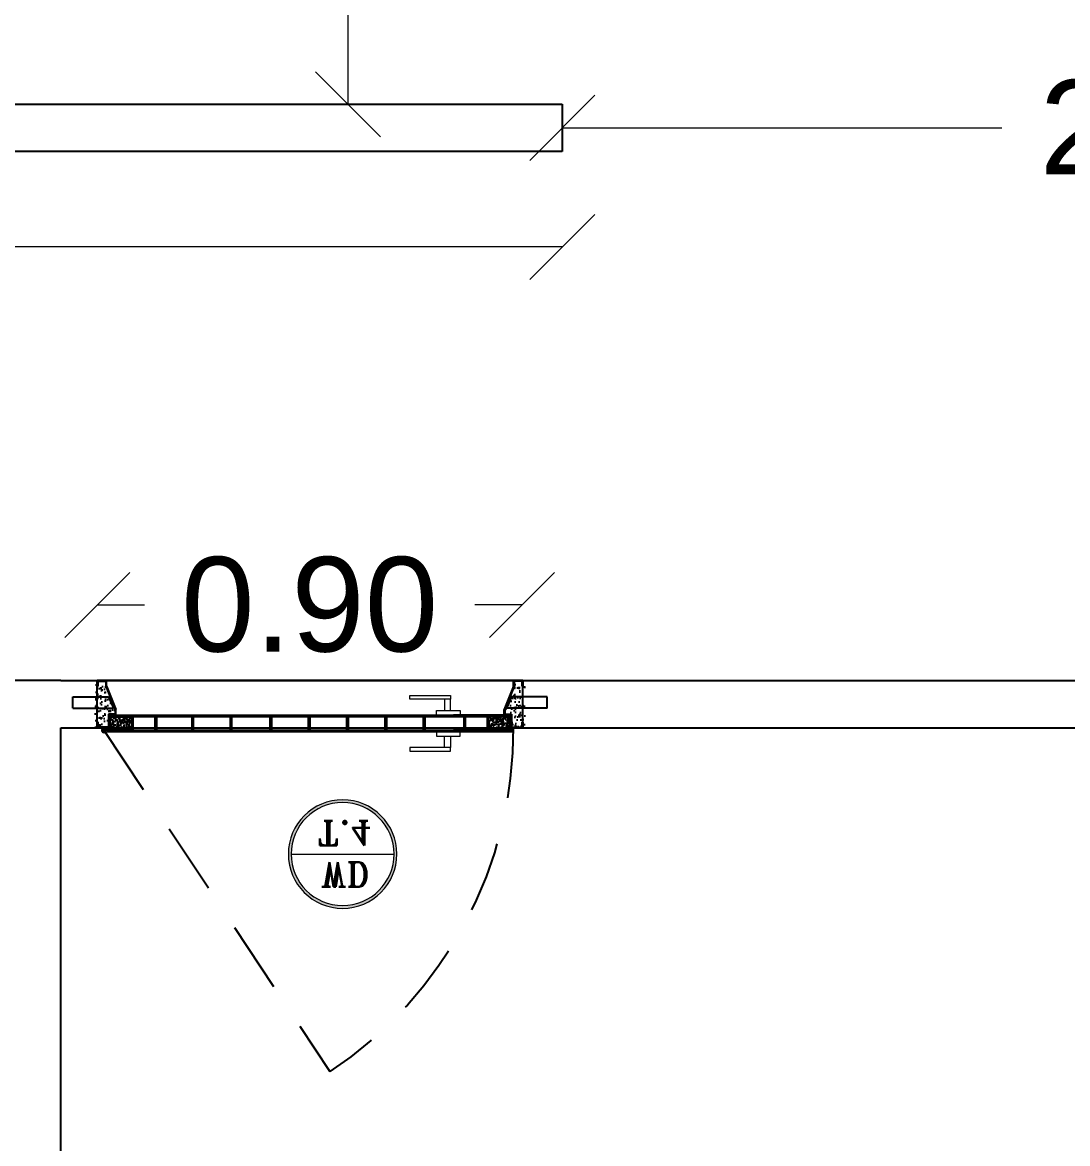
# Model space of a CAD drawing. Header units: metres. Extents: x -355 to 973, y -73 to 238.
# Drawn here: x -56.185 to -53.974, y 195.362 to 197.732 of the extents above; entities that cross this region are included whole.
import ezdxf
from ezdxf.enums import TextEntityAlignment as Align

# ---------------------------------------------------------------- set-up
doc = ezdxf.new("R2010")
doc.units = ezdxf.units.M
doc.header["$LTSCALE"] = 3
doc.header["$MEASUREMENT"] = 0
doc.linetypes.add('ACAD_ISO02W100', pattern=[15, 12, -3])
doc.linetypes.add('HIDDEN2', pattern=[0.1875, 0.125, -0.0625])
doc.layers.add('05', color=21, linetype='Continuous', lineweight=5)
for name, color, linetype in [('4', 4, 'ACAD_ISO02W100'), ('A-FALSE-25-Knuf', 2, 'Continuous'), ('D-Hatch', 3, 'Continuous'), ('Ditail', 1, 'Continuous')]:
    doc.layers.add(name, color=color, linetype=linetype)
doc.styles.add('ROMANT', font='romant')
doc.styles.get("Standard").update_dxf_attribs({"font": 'arial.ttf'})
doc.dimstyles.new('ahmad', dxfattribs={"dimtxt": 0.2, "dimasz": 0.1375, "dimexe": 0, "dimexo": 0.0625, "dimgap": 0.09, "dimtad": 0, "dimzin": 0, "dimdsep": 46, "dimtxsty": 'Standard', "dimblk": 'OBLIQUE', "dimcen": 0.09, "dimclrd": 245, "dimclrt": 61, "dimadec": 0, "dimazin": 0, "dimtfac": 1, "dimtofl": 0, "dimtmove": 0, "dimatfit": 3, "dimldrblk": 'OBLIQUE', "dimfxl": 0, "dimfxlon": 1, "dimtolj": 1, "dimtzin": 0, "dimlwd": 13, "dimarcsym": 0})
pattern_1 = [(217.5, (306.5633354, -141.2746786), (0.0002500049, -0.00764708183), [0, -0.0060325, 0, -0.006746875, 0, -0.00644921875]), (187.5, (306.563335, -141.274679), (-0.0070238013, -0.0112003922), [0, -0.003254375, 0, -0.0054371875, 0, -0.00208359375]), (147.5, (306.568217, -141.2746786), (-0.0123592558, -2.2456e-05), [0, -0.001984375, 0, -0.00714375, 0, -0.0093265625]), (137.5, (306.568217, -141.274679), (-0.0119305696, -0.0034832707), [0, -0.0009921875, 0, -0.004683125, 0, -0.0053578125])]
pattern_2 = [(322.5, (79.0409736, -141.2746786), (-0.0002500049, -0.00764708183), [0, -0.0060325, 0, -0.006746875, 0, -0.00644921875]), (352.5, (79.040974, -141.274679), (0.0070238013, -0.0112003922), [0, -0.003254375, 0, -0.0054371875, 0, -0.00208359375]), (32.5, (79.036092, -141.2746786), (0.0123592558, -2.2456e-05), [0, -0.001984375, 0, -0.00714375, 0, -0.0093265625]), (42.5, (79.036092, -141.274679), (0.0119305696, -0.0034832707), [0, -0.0009921875, 0, -0.004683125, 0, -0.0053578125])]

# ---------------------------------------------------------------- blocks, each defined once
blk = doc.blocks.new('dfdfd')
at = {"layer": '05'}
h = blk.add_hatch(color=217, dxfattribs=at)
h.paths.add_polyline_path([(118.6063, 35.5104, 1), (118.8358, 35.5104, 1)])
h.paths.add_polyline_path([(118.8298, 35.5104, 1), (118.6123, 35.5104, 1)], flags=16)
at = {"layer": '05', "color": 217}
blk.add_line((118.6123, 35.5104), (118.8298, 35.5104), dxfattribs=at)
for radius in [0.1148, 0.1088]:
    blk.add_circle((118.7211, 35.5104), radius, dxfattribs=at)
blk = doc.blocks.new('ereere')
at = {"layer": 'D-Hatch', "linetype": 'Continuous', "ltscale": 0.1}
h = blk.add_hatch(dxfattribs=at)
h.set_pattern_fill('AR-SAND', color=2, scale=0.0003125, angle=180, style=0)
h.set_pattern_definition([(322.5, (79.040974, -141.274679), (-0.0005000098, -0.0152941637), [0, -0.012065, 0, -0.01349375, 0, -0.0128984375]), (352.5, (79.040974, -141.274679), (0.0140476026, -0.0224007844), [0, -0.00650875, 0, -0.010874375, 0, -0.0041671875]), (32.5, (79.03121, -141.274679), (0.0247185116, -4.4912e-05), [0, -0.00396875, 0, -0.0142875, 0, -0.018653125]), (42.5, (79.03121, -141.274679), (0.023861139, -0.0069665414), [0, -0.001984375, 0, -0.00936625, 0, -0.010715625])])
h.paths.add_polyline_path([(192.3897, -173.7481), (192.3756, -173.7481), (192.3756, -173.7755), (192.3537, -173.7755), (192.3537, -173.7653), (192.3522, -173.7653), (192.3522, -173.777), (192.3476, -173.777), (192.3476, -173.6833), (192.3522, -173.6833), (192.3522, -173.695), (192.3537, -173.695), (192.3537, -173.6848), (192.3701, -173.6848), (192.3701, -173.6953), (192.3897, -173.738)])
h = blk.add_hatch(dxfattribs=at)
h.set_pattern_fill('AR-SAND', color=2, scale=0.0003125, angle=180, style=0)
h.set_pattern_definition([(217.5, (306.563335, -141.274679), (0.0005000098, -0.0152941637), [0, -0.012065, 0, -0.01349375, 0, -0.0128984375]), (187.5, (306.563335, -141.274679), (-0.0140476026, -0.0224007844), [0, -0.00650875, 0, -0.010874375, 0, -0.0041671875]), (147.5, (306.573098, -141.274679), (-0.0247185116, -4.4912e-05), [0, -0.00396875, 0, -0.0142875, 0, -0.018653125]), (137.5, (306.573098, -141.274679), (-0.023861139, -0.0069665414), [0, -0.001984375, 0, -0.00936625, 0, -0.010715625])])
h.paths.add_polyline_path([(193.2147, -173.7481), (193.2287, -173.7481), (193.2287, -173.7755), (193.2506, -173.7755), (193.2506, -173.7653), (193.2522, -173.7653), (193.2522, -173.777), (193.2567, -173.777), (193.2567, -173.6833), (193.2522, -173.6833), (193.2522, -173.695), (193.2506, -173.695), (193.2506, -173.6848), (193.2342, -173.6848), (193.2342, -173.6953), (193.2147, -173.738)])
at = {"layer": 'D-Hatch'}
h = blk.add_hatch(dxfattribs=at)
h.set_pattern_fill('AR-SAND', color=1, scale=0.00015625, angle=180, style=0)
h.set_pattern_definition(pattern_2)
edge = h.paths.add_edge_path()
edge.add_spline(control_points=[(192.4072, -173.7577), (192.4084, -173.7577), (192.4104, -173.7575), (192.4145, -173.758), (192.4165, -173.7583), (192.4206, -173.7608), (192.422, -173.7624), (192.4238, -173.7653), (192.4244, -173.7666), (192.4255, -173.7692), (192.426, -173.7704), (192.4264, -173.7713), (192.4266, -173.7715), (192.4271, -173.7719)], knot_values=[0.207475, 0.207475, 0.207475, 0.207475, 0.265787, 0.265787, 0.301433, 0.301433, 0.33708, 0.33708, 0.372726, 0.372726, 0.426688, 0.426688, 0.476539, 0.476539, 0.476539, 0.476539], degree=3, periodic=0)
edge.add_line((192.4271, -173.7719), (192.4271, -173.7812))
edge.add_line((192.4271, -173.7812), (192.427, -173.7812))
edge.add_spline(control_points=[(192.427, -173.7812), (192.4242, -173.7795), (192.4184, -173.7762), (192.4165, -173.763), (192.4007, -173.7681), (192.3992, -173.7587), (192.3985, -173.7538)], knot_values=[0.000761, 0.000761, 0.000761, 0.000761, 0.123708, 0.252477, 0.399323, 0.554146, 0.554146, 0.554146, 0.554146], degree=3, periodic=0)
edge.add_line((192.3985, -173.7538), (192.4064, -173.7538))
edge.add_spline(control_points=[(192.4064, -173.7538), (192.4067, -173.7554), (192.4069, -173.7568), (192.4072, -173.7577)], knot_values=[0.013549, 0.013549, 0.013549, 0.013549, 0.067873, 0.067873, 0.067873, 0.067873], degree=3, periodic=0)
edge = h.paths.add_edge_path(flags=16)
edge.add_spline(control_points=[(192.4271, -173.7719), (192.4266, -173.7715), (192.4264, -173.7713), (192.426, -173.7704), (192.4255, -173.7692), (192.4244, -173.7666), (192.4238, -173.7653), (192.422, -173.7624), (192.4206, -173.7608), (192.4165, -173.7583), (192.4145, -173.758), (192.4104, -173.7575), (192.4084, -173.7577), (192.4072, -173.7577)], knot_values=[0.207475, 0.207475, 0.207475, 0.207475, 0.257327, 0.257327, 0.311288, 0.311288, 0.346935, 0.346935, 0.382581, 0.382581, 0.418228, 0.418228, 0.476539, 0.476539, 0.476539, 0.476539], degree=3, periodic=0)
edge.add_spline(control_points=[(192.4072, -173.7577), (192.4069, -173.7568), (192.4067, -173.7554), (192.4064, -173.7538)], knot_values=[0.013549, 0.013549, 0.013549, 0.013549, 0.067873, 0.067873, 0.067873, 0.067873], degree=3, periodic=0)
edge.add_line((192.4064, -173.7538), (192.424, -173.7538))
edge.add_spline(control_points=[(192.424, -173.7538), (192.4249, -173.7545), (192.4258, -173.7552), (192.4267, -173.7561), (192.4269, -173.7563), (192.4271, -173.7565)], knot_values=[0.30723, 0.30723, 0.30723, 0.30723, 0.317654, 0.317654, 0.320823, 0.320823, 0.320823, 0.320823], degree=3, periodic=0)
edge.add_line((192.4271, -173.7565), (192.4271, -173.7719))
edge = h.paths.add_edge_path()
edge.add_spline(control_points=[(192.4271, -173.7565), (192.4269, -173.7563), (192.4267, -173.7561), (192.4258, -173.7552), (192.4249, -173.7545), (192.424, -173.7538)], knot_values=[0.30723, 0.30723, 0.30723, 0.30723, 0.310399, 0.310399, 0.320823, 0.320823, 0.320823, 0.320823], degree=3, periodic=0)
edge.add_line((192.424, -173.7538), (192.4271, -173.7538))
edge.add_line((192.4271, -173.7538), (192.4271, -173.7565))
edge = h.paths.add_edge_path()
edge.add_spline(control_points=[(192.3817, -173.7812), (192.3814, -173.7806), (192.3812, -173.78), (192.3801, -173.7768), (192.38, -173.7749), (192.3798, -173.7711), (192.3799, -173.77), (192.38, -173.7689)], knot_values=[0.248364, 0.248364, 0.248364, 0.248364, 0.25388, 0.25388, 0.279204, 0.279204, 0.314112, 0.314112, 0.314112, 0.314112], degree=3, periodic=0)
edge.add_spline(control_points=[(192.38, -173.7689), (192.3796, -173.7686), (192.3791, -173.7683), (192.3786, -173.7679)], knot_values=[0.024585, 0.024585, 0.024585, 0.024585, 0.051488, 0.051488, 0.051488, 0.051488], degree=3, periodic=0)
edge.add_line((192.3786, -173.7679), (192.3786, -173.7564))
edge.add_spline(control_points=[(192.3786, -173.7564), (192.3814, -173.7583), (192.3836, -173.7598), (192.3851, -173.7616), (192.3852, -173.7618), (192.3853, -173.7627), (192.3851, -173.7646), (192.385, -173.7687), (192.385, -173.7702), (192.3859, -173.7737), (192.3868, -173.7757), (192.3897, -173.7786), (192.3913, -173.7794), (192.394, -173.7803), (192.3951, -173.7805), (192.3988, -173.781), (192.4008, -173.7809), (192.4028, -173.7811), (192.4032, -173.7811), (192.4034, -173.7812)], knot_values=[0, 0, 0, 0, 0.11577, 0.11577, 0.192459, 0.192459, 0.269149, 0.269149, 0.304241, 0.304241, 0.331039, 0.331039, 0.357837, 0.357837, 0.384634, 0.384634, 0.451421, 0.451421, 0.47355, 0.47355, 0.47355, 0.47355], degree=3, periodic=0)
edge.add_line((192.4034, -173.7812), (192.3817, -173.7812))
edge = h.paths.add_edge_path()
edge.add_line((192.3786, -173.7778), (192.3786, -173.7679))
edge.add_spline(control_points=[(192.3786, -173.7679), (192.3791, -173.7683), (192.3796, -173.7686), (192.38, -173.7689)], knot_values=[0.024585, 0.024585, 0.024585, 0.024585, 0.051488, 0.051488, 0.051488, 0.051488], degree=3, periodic=0)
edge.add_spline(control_points=[(192.38, -173.7689), (192.3799, -173.77), (192.3798, -173.7711), (192.38, -173.7749), (192.3801, -173.7768), (192.3812, -173.78), (192.3814, -173.7806), (192.3817, -173.7812)], knot_values=[0.248364, 0.248364, 0.248364, 0.248364, 0.283272, 0.283272, 0.308596, 0.308596, 0.314112, 0.314112, 0.314112, 0.314112], degree=3, periodic=0)
edge.add_line((192.3817, -173.7812), (192.3724, -173.7812))
edge.add_line((192.3724, -173.7812), (192.3724, -173.7778))
edge.add_line((192.3724, -173.7778), (192.3786, -173.7778))
h = blk.add_hatch(dxfattribs=at)
h.set_pattern_fill('AR-SAND', color=1, scale=0.00015625, angle=180, style=0)
h.set_pattern_definition(pattern_2)
edge = h.paths.add_edge_path()
edge.add_spline(control_points=[(192.427, -173.7812), (192.4242, -173.7795), (192.4184, -173.7762), (192.4165, -173.763), (192.4007, -173.7681), (192.3992, -173.7587), (192.3985, -173.7538)], knot_values=[0.000761, 0.000761, 0.000761, 0.000761, 0.123708, 0.252477, 0.399323, 0.554146, 0.554146, 0.554146, 0.554146], degree=3, periodic=0)
edge.add_line((192.427, -173.7812), (192.4034, -173.7812))
edge.add_spline(control_points=[(192.4034, -173.7812), (192.4032, -173.7811), (192.4028, -173.7811), (192.4008, -173.7809), (192.3988, -173.781), (192.3951, -173.7805), (192.394, -173.7803), (192.3913, -173.7794), (192.3897, -173.7786), (192.3868, -173.7757), (192.3859, -173.7737), (192.385, -173.7702), (192.385, -173.7687), (192.3851, -173.7646), (192.3853, -173.7627), (192.3852, -173.7618), (192.3851, -173.7616), (192.3836, -173.7598), (192.3814, -173.7583), (192.3786, -173.7564)], knot_values=[0, 0, 0, 0, 0.022129, 0.022129, 0.088916, 0.088916, 0.115714, 0.115714, 0.142512, 0.142512, 0.169309, 0.169309, 0.204402, 0.204402, 0.281091, 0.281091, 0.35778, 0.35778, 0.47355, 0.47355, 0.47355, 0.47355], degree=3, periodic=0)
edge.add_line((192.3786, -173.7564), (192.3786, -173.7538))
edge.add_line((192.3786, -173.7538), (192.3985, -173.7538))
h = blk.add_hatch(dxfattribs=at)
h.set_pattern_fill('AR-SAND', color=1, scale=0.00015625, angle=180, style=0)
h.set_pattern_definition(pattern_1)
edge = h.paths.add_edge_path()
edge.add_spline(control_points=[(193.1971, -173.7577), (193.1959, -173.7577), (193.1939, -173.7575), (193.1898, -173.758), (193.1878, -173.7583), (193.1837, -173.7608), (193.1823, -173.7624), (193.1805, -173.7653), (193.1799, -173.7666), (193.1788, -173.7692), (193.1784, -173.7704), (193.1779, -173.7713), (193.1777, -173.7715), (193.1772, -173.7719)], knot_values=[0.207475, 0.207475, 0.207475, 0.207475, 0.265787, 0.265787, 0.301433, 0.301433, 0.33708, 0.33708, 0.372726, 0.372726, 0.426688, 0.426688, 0.476539, 0.476539, 0.476539, 0.476539], degree=3, periodic=0)
edge.add_line((193.1772, -173.7719), (193.1772, -173.7812))
edge.add_line((193.1772, -173.7812), (193.1773, -173.7812))
edge.add_spline(control_points=[(193.1773, -173.7812), (193.1801, -173.7795), (193.1859, -173.7762), (193.1878, -173.763), (193.2036, -173.7681), (193.2051, -173.7587), (193.2058, -173.7538)], knot_values=[0.000761, 0.000761, 0.000761, 0.000761, 0.123708, 0.252477, 0.399323, 0.554146, 0.554146, 0.554146, 0.554146], degree=3, periodic=0)
edge.add_line((193.2058, -173.7538), (193.1979, -173.7538))
edge.add_spline(control_points=[(193.1979, -173.7538), (193.1977, -173.7554), (193.1974, -173.7568), (193.1971, -173.7577)], knot_values=[0.013549, 0.013549, 0.013549, 0.013549, 0.067873, 0.067873, 0.067873, 0.067873], degree=3, periodic=0)
edge = h.paths.add_edge_path(flags=16)
edge.add_spline(control_points=[(193.1772, -173.7719), (193.1777, -173.7715), (193.1779, -173.7713), (193.1784, -173.7704), (193.1788, -173.7692), (193.1799, -173.7666), (193.1805, -173.7653), (193.1823, -173.7624), (193.1837, -173.7608), (193.1878, -173.7583), (193.1898, -173.758), (193.1939, -173.7575), (193.1959, -173.7577), (193.1971, -173.7577)], knot_values=[0.207475, 0.207475, 0.207475, 0.207475, 0.257327, 0.257327, 0.311288, 0.311288, 0.346935, 0.346935, 0.382581, 0.382581, 0.418228, 0.418228, 0.476539, 0.476539, 0.476539, 0.476539], degree=3, periodic=0)
edge.add_spline(control_points=[(193.1971, -173.7577), (193.1974, -173.7568), (193.1977, -173.7554), (193.1979, -173.7538)], knot_values=[0.013549, 0.013549, 0.013549, 0.013549, 0.067873, 0.067873, 0.067873, 0.067873], degree=3, periodic=0)
edge.add_line((193.1979, -173.7538), (193.1803, -173.7538))
edge.add_spline(control_points=[(193.1803, -173.7538), (193.1794, -173.7545), (193.1785, -173.7552), (193.1776, -173.7561), (193.1774, -173.7563), (193.1772, -173.7565)], knot_values=[0.30723, 0.30723, 0.30723, 0.30723, 0.317654, 0.317654, 0.320823, 0.320823, 0.320823, 0.320823], degree=3, periodic=0)
edge.add_line((193.1772, -173.7565), (193.1772, -173.7719))
edge = h.paths.add_edge_path()
edge.add_spline(control_points=[(193.1772, -173.7565), (193.1774, -173.7563), (193.1776, -173.7561), (193.1785, -173.7552), (193.1794, -173.7545), (193.1803, -173.7538)], knot_values=[0.30723, 0.30723, 0.30723, 0.30723, 0.310399, 0.310399, 0.320823, 0.320823, 0.320823, 0.320823], degree=3, periodic=0)
edge.add_line((193.1803, -173.7538), (193.1772, -173.7538))
edge.add_line((193.1772, -173.7538), (193.1772, -173.7565))
edge = h.paths.add_edge_path()
edge.add_spline(control_points=[(193.2226, -173.7812), (193.2229, -173.7806), (193.2231, -173.78), (193.2242, -173.7768), (193.2243, -173.7749), (193.2245, -173.7711), (193.2244, -173.77), (193.2243, -173.7689)], knot_values=[0.248364, 0.248364, 0.248364, 0.248364, 0.25388, 0.25388, 0.279204, 0.279204, 0.314112, 0.314112, 0.314112, 0.314112], degree=3, periodic=0)
edge.add_spline(control_points=[(193.2243, -173.7689), (193.2247, -173.7686), (193.2252, -173.7683), (193.2257, -173.7679)], knot_values=[0.024585, 0.024585, 0.024585, 0.024585, 0.051488, 0.051488, 0.051488, 0.051488], degree=3, periodic=0)
edge.add_line((193.2257, -173.7679), (193.2257, -173.7564))
edge.add_spline(control_points=[(193.2257, -173.7564), (193.2229, -173.7583), (193.2207, -173.7598), (193.2192, -173.7616), (193.2191, -173.7618), (193.219, -173.7627), (193.2192, -173.7646), (193.2193, -173.7687), (193.2193, -173.7702), (193.2184, -173.7737), (193.2175, -173.7757), (193.2146, -173.7786), (193.213, -173.7794), (193.2103, -173.7803), (193.2092, -173.7805), (193.2055, -173.781), (193.2035, -173.7809), (193.2016, -173.7811), (193.2012, -173.7811), (193.2009, -173.7812)], knot_values=[0, 0, 0, 0, 0.11577, 0.11577, 0.192459, 0.192459, 0.269149, 0.269149, 0.304241, 0.304241, 0.331039, 0.331039, 0.357837, 0.357837, 0.384634, 0.384634, 0.451421, 0.451421, 0.47355, 0.47355, 0.47355, 0.47355], degree=3, periodic=0)
edge.add_line((193.2009, -173.7812), (193.2226, -173.7812))
edge = h.paths.add_edge_path()
edge.add_line((193.2257, -173.7778), (193.2257, -173.7679))
edge.add_spline(control_points=[(193.2257, -173.7679), (193.2252, -173.7683), (193.2247, -173.7686), (193.2243, -173.7689)], knot_values=[0.024585, 0.024585, 0.024585, 0.024585, 0.051488, 0.051488, 0.051488, 0.051488], degree=3, periodic=0)
edge.add_spline(control_points=[(193.2243, -173.7689), (193.2244, -173.77), (193.2245, -173.7711), (193.2243, -173.7749), (193.2242, -173.7768), (193.2231, -173.78), (193.2229, -173.7806), (193.2226, -173.7812)], knot_values=[0.248364, 0.248364, 0.248364, 0.248364, 0.283272, 0.283272, 0.308596, 0.308596, 0.314112, 0.314112, 0.314112, 0.314112], degree=3, periodic=0)
edge.add_line((193.2226, -173.7812), (193.2319, -173.7812))
edge.add_line((193.2319, -173.7812), (193.2319, -173.7778))
edge.add_line((193.2319, -173.7778), (193.2257, -173.7778))
h = blk.add_hatch(dxfattribs=at)
h.set_pattern_fill('AR-SAND', color=1, scale=0.00015625, angle=180, style=0)
h.set_pattern_definition(pattern_1)
edge = h.paths.add_edge_path()
edge.add_spline(control_points=[(193.1773, -173.7812), (193.1801, -173.7795), (193.1859, -173.7762), (193.1878, -173.763), (193.2036, -173.7681), (193.2051, -173.7587), (193.2058, -173.7538)], knot_values=[0.000761, 0.000761, 0.000761, 0.000761, 0.123708, 0.252477, 0.399323, 0.554146, 0.554146, 0.554146, 0.554146], degree=3, periodic=0)
edge.add_line((193.1773, -173.7812), (193.2009, -173.7812))
edge.add_spline(control_points=[(193.2009, -173.7812), (193.2012, -173.7811), (193.2016, -173.7811), (193.2035, -173.7809), (193.2055, -173.781), (193.2092, -173.7805), (193.2103, -173.7803), (193.213, -173.7794), (193.2146, -173.7786), (193.2175, -173.7757), (193.2184, -173.7737), (193.2193, -173.7702), (193.2193, -173.7687), (193.2192, -173.7646), (193.219, -173.7627), (193.2191, -173.7618), (193.2192, -173.7616), (193.2207, -173.7598), (193.2229, -173.7583), (193.2257, -173.7564)], knot_values=[0, 0, 0, 0, 0.022129, 0.022129, 0.088916, 0.088916, 0.115714, 0.115714, 0.142512, 0.142512, 0.169309, 0.169309, 0.204402, 0.204402, 0.281091, 0.281091, 0.35778, 0.35778, 0.47355, 0.47355, 0.47355, 0.47355], degree=3, periodic=0)
edge.add_line((193.2257, -173.7564), (193.2257, -173.7538))
edge.add_line((193.2257, -173.7538), (193.2058, -173.7538))
for p, q in [((193.2522, -173.677), (192.3522, -173.677)), ((192.3522, -173.677), (193.2522, -173.677))]:
    blk.add_line(p, q)
at = {"layer": '05', "lineweight": 5}
for points in [[(192.5048, -173.7163), (192.5908, -173.7163), (192.5908, -173.7089), (192.5048, -173.7089)], [(192.518, -173.7404), (192.5048, -173.7404), (192.5048, -173.7163), (192.518, -173.7163)], [(192.4844, -173.7502), (192.5349, -173.7502), (192.5349, -173.7404), (192.4844, -173.7404)], [(192.4844, -173.7851), (192.5349, -173.7851), (192.5349, -173.7948), (192.4844, -173.7948)], [(192.518, -173.7948), (192.5048, -173.7948), (192.5048, -173.819), (192.518, -173.819)], [(192.5048, -173.819), (192.5908, -173.819), (192.5908, -173.8263), (192.5048, -173.8263)]]:
    blk.add_lwpolyline(points, close=True, dxfattribs=at)
at = {"layer": 'D-Hatch', "color": 1}
for points, knots in [([(192.3786, -173.7564), (192.3814, -173.7583), (192.3836, -173.7598), (192.3851, -173.7616), (192.3852, -173.7618), (192.3853, -173.7627), (192.3851, -173.7646), (192.385, -173.7687), (192.385, -173.7702), (192.3859, -173.7737), (192.3868, -173.7757), (192.3897, -173.7786), (192.3913, -173.7794), (192.394, -173.7803), (192.3951, -173.7805), (192.3988, -173.781), (192.4008, -173.7809), (192.4028, -173.7811), (192.4032, -173.7811), (192.4034, -173.7812)], [0, 0, 0, 0, 0.1157703, 0.1157703, 0.1924595, 0.1924595, 0.2691487, 0.2691487, 0.3042411, 0.3042411, 0.3310389, 0.3310389, 0.3578367, 0.3578367, 0.3846345, 0.3846345, 0.4514214, 0.4514214, 0.4735504, 0.4735504, 0.4735504, 0.4735504]), ([(192.3985, -173.7538), (192.3992, -173.7587), (192.4007, -173.7681), (192.4165, -173.763), (192.4184, -173.7762), (192.4242, -173.7795), (192.427, -173.7812)], [0.0007611, 0.0007611, 0.0007611, 0.0007611, 0.1555834, 0.3024294, 0.4311984, 0.5541457, 0.5541457, 0.5541457, 0.5541457]), ([(192.4072, -173.7577), (192.4084, -173.7577), (192.4104, -173.7575), (192.4145, -173.758), (192.4165, -173.7583), (192.4206, -173.7608), (192.422, -173.7624), (192.4238, -173.7653), (192.4244, -173.7666), (192.4255, -173.7692), (192.426, -173.7704), (192.4264, -173.7713), (192.4266, -173.7715), (192.4271, -173.7719)], [0.2074754, 0.2074754, 0.2074754, 0.2074754, 0.2657866, 0.2657866, 0.3014331, 0.3014331, 0.3370797, 0.3370797, 0.3727263, 0.3727263, 0.4266877, 0.4266877, 0.4765392, 0.4765392, 0.4765392, 0.4765392]), ([(192.424, -173.7538), (192.4249, -173.7545), (192.4258, -173.7552), (192.4267, -173.7561), (192.4269, -173.7563), (192.4271, -173.7565)], [0.30722961, 0.30722961, 0.30722961, 0.30722961, 0.31765441, 0.31765441, 0.32082332, 0.32082332, 0.32082332, 0.32082332]), ([(193.1803, -173.7538), (193.1794, -173.7545), (193.1785, -173.7552), (193.1776, -173.7561), (193.1774, -173.7563), (193.1772, -173.7565)], [0.30722961, 0.30722961, 0.30722961, 0.30722961, 0.31765441, 0.31765441, 0.32082332, 0.32082332, 0.32082332, 0.32082332]), ([(193.1971, -173.7577), (193.1959, -173.7577), (193.1939, -173.7575), (193.1898, -173.758), (193.1878, -173.7583), (193.1837, -173.7608), (193.1823, -173.7624), (193.1805, -173.7653), (193.1799, -173.7666), (193.1788, -173.7692), (193.1784, -173.7704), (193.1779, -173.7713), (193.1777, -173.7715), (193.1772, -173.7719)], [0.2074754, 0.2074754, 0.2074754, 0.2074754, 0.2657866, 0.2657866, 0.3014331, 0.3014331, 0.3370797, 0.3370797, 0.3727263, 0.3727263, 0.4266877, 0.4266877, 0.4765392, 0.4765392, 0.4765392, 0.4765392]), ([(193.2058, -173.7538), (193.2051, -173.7587), (193.2036, -173.7681), (193.1878, -173.763), (193.1859, -173.7762), (193.1801, -173.7795), (193.1773, -173.7812)], [0.0007611, 0.0007611, 0.0007611, 0.0007611, 0.1555834, 0.3024294, 0.4311984, 0.5541457, 0.5541457, 0.5541457, 0.5541457]), ([(193.2257, -173.7564), (193.2229, -173.7583), (193.2207, -173.7598), (193.2192, -173.7616), (193.2191, -173.7618), (193.219, -173.7627), (193.2192, -173.7646), (193.2193, -173.7687), (193.2193, -173.7702), (193.2184, -173.7737), (193.2175, -173.7757), (193.2146, -173.7786), (193.213, -173.7794), (193.2103, -173.7803), (193.2092, -173.7805), (193.2055, -173.781), (193.2035, -173.7809), (193.2016, -173.7811), (193.2012, -173.7811), (193.2009, -173.7812)], [0, 0, 0, 0, 0.1157703, 0.1157703, 0.1924595, 0.1924595, 0.2691487, 0.2691487, 0.3042411, 0.3042411, 0.3310389, 0.3310389, 0.3578367, 0.3578367, 0.3846345, 0.3846345, 0.4514214, 0.4514214, 0.4735504, 0.4735504, 0.4735504, 0.4735504]), ([(192.38, -173.7689), (192.3799, -173.77), (192.3798, -173.7711), (192.38, -173.7749), (192.3801, -173.7768), (192.3812, -173.78), (192.3814, -173.7806), (192.3817, -173.7812)], [0.24836379, 0.24836379, 0.24836379, 0.24836379, 0.28327178, 0.28327178, 0.30859615, 0.30859615, 0.31411226, 0.31411226, 0.31411226, 0.31411226]), ([(193.2243, -173.7689), (193.2244, -173.77), (193.2245, -173.7711), (193.2243, -173.7749), (193.2242, -173.7768), (193.2231, -173.78), (193.2229, -173.7806), (193.2226, -173.7812)], [0.24836379, 0.24836379, 0.24836379, 0.24836379, 0.28327178, 0.28327178, 0.30859615, 0.30859615, 0.31411226, 0.31411226, 0.31411226, 0.31411226])]:
    blk.add_open_spline(points, degree=3, knots=knots, dxfattribs=at)
for points in [[(192.3855, -173.7538), (192.3957, -173.7653), (192.3962, -173.7753), (192.4098, -173.7781), (192.4135, -173.7811)], [(193.2188, -173.7538), (193.2086, -173.7653), (193.2081, -173.7753), (193.1945, -173.7781), (193.1908, -173.7811)]]:
    blk.add_spline(points, degree=3, dxfattribs=at)
for points in [[(192.4064, -173.7538), (192.4067, -173.7554), (192.4069, -173.7568), (192.4072, -173.7577)], [(193.1979, -173.7538), (193.1977, -173.7554), (193.1974, -173.7568), (193.1971, -173.7577)], [(192.3786, -173.7679), (192.3791, -173.7683), (192.3796, -173.7686), (192.38, -173.7689)], [(193.2257, -173.7679), (193.2252, -173.7683), (193.2247, -173.7686), (193.2243, -173.7689)]]:
    blk.add_open_spline(points, degree=3, dxfattribs=at)
at = {"layer": 'Ditail', "color": 3}
for p, q in [((192.3717, -173.677), (192.3522, -173.677)), ((192.3522, -173.677), (192.3522, -173.6887)), ((192.3522, -173.777), (192.3522, -173.677)), ((192.3522, -173.6887), (192.3537, -173.6887)), ((192.3537, -173.6887), (192.3537, -173.6786)), ((192.3537, -173.6786), (192.3701, -173.6786)), ((192.3701, -173.6786), (192.3701, -173.6891)), ((192.3701, -173.6891), (192.3897, -173.738)), ((192.3717, -173.6887), (192.3717, -173.677)), ((192.3717, -173.6887), (192.3912, -173.738)), ((193.2326, -173.6887), (193.2131, -173.738)), ((193.2342, -173.6891), (193.2147, -173.738)), ((193.2326, -173.6887), (193.2326, -173.677)), ((193.2326, -173.677), (193.2522, -173.677)), ((193.2506, -173.6786), (193.2342, -173.6786)), ((193.2342, -173.6786), (193.2342, -173.6891)), ((193.2506, -173.6887), (193.2506, -173.6786)), ((193.2522, -173.6887), (193.2506, -173.6887)), ((193.2522, -173.677), (193.2522, -173.6887)), ((193.2522, -173.777), (193.2522, -173.677)), ((192.3897, -173.7481), (192.3756, -173.7481)), ((192.3756, -173.7481), (192.3756, -173.7755)), ((192.3772, -173.777), (192.3772, -173.7497)), ((192.3772, -173.7497), (192.3912, -173.7497)), ((192.3897, -173.738), (192.3897, -173.7481)), ((192.3912, -173.7497), (192.3912, -173.738)), ((192.474, -173.7533), (192.474, -173.7819)), ((192.4771, -173.7533), (192.4771, -173.7819)), ((192.5595, -173.7533), (192.5595, -173.7819)), ((192.5626, -173.7533), (192.5626, -173.7819)), ((192.6406, -173.7533), (192.6406, -173.7819)), ((192.6437, -173.7533), (192.6437, -173.7819)), ((192.7217, -173.7533), (192.7217, -173.7819)), ((192.7248, -173.7533), (192.7248, -173.7819)), ((192.8028, -173.7533), (192.8028, -173.7819)), ((192.8059, -173.7533), (192.8059, -173.7819)), ((192.8839, -173.7533), (192.8839, -173.7819)), ((192.887, -173.7533), (192.887, -173.7819)), ((192.9681, -173.7533), (192.9681, -173.7819)), ((192.9713, -173.7533), (192.9713, -173.7819)), ((193.0492, -173.7533), (193.0492, -173.7819)), ((193.0524, -173.7533), (193.0524, -173.7819)), ((193.1272, -173.7533), (193.1272, -173.7819)), ((193.1303, -173.7533), (193.1303, -173.7819)), ((193.2131, -173.7497), (193.2131, -173.738)), ((193.2272, -173.7497), (193.2131, -173.7497)), ((193.2147, -173.738), (193.2147, -173.7481)), ((193.2147, -173.7481), (193.2287, -173.7481)), ((193.2272, -173.777), (193.2272, -173.7497)), ((193.2287, -173.7481), (193.2287, -173.7755)), ((192.3537, -173.7653), (192.3522, -173.7653)), ((192.3522, -173.7653), (192.3522, -173.777)), ((192.3522, -173.777), (192.3772, -173.777)), ((192.3537, -173.7755), (192.3537, -173.7653)), ((192.3756, -173.7755), (192.3537, -173.7755)), ((193.2522, -173.777), (193.2272, -173.777)), ((193.2287, -173.7755), (193.2506, -173.7755)), ((193.2506, -173.7755), (193.2506, -173.7653)), ((193.2506, -173.7653), (193.2522, -173.7653)), ((193.2522, -173.7653), (193.2522, -173.777))]:
    blk.add_line(p, q, dxfattribs=at)
at = {"layer": 'Ditail', "color": 1, "linetype": 'HIDDEN2', "ltscale": 0.1}
for p, q in [((192.3004, -173.7119), (192.3757, -173.7119)), ((192.3004, -173.7353), (192.3004, -173.7119)), ((192.3757, -173.7119), (192.3863, -173.7353)), ((193.2286, -173.7119), (193.218, -173.7353)), ((193.3039, -173.7119), (193.2286, -173.7119)), ((193.3039, -173.7353), (193.3039, -173.7119)), ((192.3004, -173.7353), (192.3863, -173.7353)), ((193.3039, -173.7353), (193.218, -173.7353)), ((193.2522, -173.777), (192.3522, -173.777))]:
    blk.add_line(p, q, dxfattribs=at)
at = {"layer": 'Ditail', "color": 2}
for p, q in [((193.2257, -173.7502), (192.3786, -173.7502)), ((192.3786, -173.7502), (192.4989, -173.7502)), ((192.3786, -173.7502), (192.3786, -173.7533)), ((193.2257, -173.7533), (192.3786, -173.7533)), ((192.3786, -173.7533), (192.4989, -173.7533)), ((193.2257, -173.7502), (193.2257, -173.7533)), ((193.2319, -173.7819), (192.3724, -173.7819)), ((192.3724, -173.7819), (192.4989, -173.7819)), ((192.3724, -173.7819), (192.3724, -173.7851)), ((193.2319, -173.7819), (193.2319, -173.7851)), ((193.2319, -173.7851), (192.3724, -173.7851)), ((192.3724, -173.7851), (192.4989, -173.7851))]:
    blk.add_line(p, q, dxfattribs=at)
at = {"layer": 'Ditail', "color": 1}
for p, q in [((193.2257, -173.7509), (192.3786, -173.7509)), ((192.3786, -173.7509), (192.4989, -173.7509)), ((193.2257, -173.7517), (192.3786, -173.7517)), ((192.3786, -173.7517), (192.4989, -173.7517)), ((193.2257, -173.7525), (192.3786, -173.7525)), ((192.3786, -173.7525), (192.4989, -173.7525)), ((193.2319, -173.7827), (192.3724, -173.7827)), ((192.3724, -173.7827), (192.4989, -173.7827)), ((193.2319, -173.7835), (192.3724, -173.7835)), ((192.3724, -173.7835), (192.4989, -173.7835)), ((193.2319, -173.7843), (192.3724, -173.7843)), ((192.3724, -173.7843), (192.4989, -173.7843))]:
    blk.add_line(p, q, dxfattribs=at)
at = {"layer": 'Ditail', "color": 4, "linetype": 'Continuous', "ltscale": 0.1}
for p, q in [((192.3786, -173.7538), (192.3786, -173.7778)), ((192.3786, -173.7538), (192.4271, -173.7538)), ((192.4271, -173.7538), (192.4271, -173.7812)), ((193.1772, -173.7538), (193.1772, -173.7812)), ((193.2257, -173.7538), (193.1772, -173.7538)), ((193.2257, -173.7538), (193.2257, -173.7778)), ((192.3786, -173.7778), (192.3724, -173.7778)), ((192.3724, -173.7778), (192.3724, -173.7812)), ((192.3724, -173.7812), (192.4271, -173.7812)), ((193.2319, -173.7812), (193.1772, -173.7812)), ((193.2257, -173.7778), (193.2319, -173.7778)), ((193.2319, -173.7778), (193.2319, -173.7812))]:
    blk.add_line(p, q, dxfattribs=at)
at = {"layer": 'Ditail', "color": 1, "linetype": 'HIDDEN2', "ltscale": 0.4}
blk.add_line((193.2381, -173.7822), (192.7602, -174.504), dxfattribs=at)
at = {"layer": 'Ditail'}
for radius in [0.00469, 0.00234]:
    blk.add_circle((193.2381, -173.7822), radius, dxfattribs=at)
at = {"layer": 'Ditail', "color": 1, "linetype": 'HIDDEN2', "ltscale": 0.4}
blk.add_arc((193.2381, -173.7822), 0.8657, 179.555, 236.4896, dxfattribs=at)
at = {"layer": '05', "rotation": 180}
blk.add_blockref('dfdfd', (311.4543, -138.5336), dxfattribs=at)
at = {"layer": 'A-FALSE-25-Knuf', "style": 'ROMANT'}
for s, p in [('T.4', (192.7285, -173.9734)), ('WD', (192.7274, -174.061))]:
    blk.add_text(s, height=0.05253, rotation=180, dxfattribs=at).set_placement(p, align=Align.CENTER)
blk = doc.blocks.new('_Oblique')
at = {"color": 0, "linetype": 'ByBlock', "lineweight": -2}
blk.add_line((-0.5, -0.5), (0.5, 0.5), dxfattribs=at)
blk = doc.blocks.new('*D1245')
at = {"color": 245, "lineweight": 13, "transparency": 16777216}
for p, q in [((-55.4959, 202.6407), (-55.4959, 200.4499)), ((-55.4959, 197.5592), (-55.4959, 199.75))]:
    blk.add_line(p, q, dxfattribs=at)
at = {"layer": 'Defpoints', "color": 0, "transparency": 16777216}
for p in [(-58.627, 202.6407), (-58.627, 197.5592), (-55.4959, 197.5592)]:
    blk.add_point(p, dxfattribs=at)
at = {"color": 245, "lineweight": 13, "transparency": 16777216, "xscale": 0.1375, "yscale": 0.1375, "zscale": 0.1375}
for p, rotation in [((-55.4959, 202.6407), 90), ((-55.4959, 197.5592), 270)]:
    blk.add_blockref('_Oblique', p, dxfattribs=dict(at, rotation=rotation))
at = {"color": 61, "transparency": 16777216, "insert": (-55.4959, 200.0999), "char_height": 0.2, "attachment_point": 5, "rotation": 90}
blk.add_mtext('\\A1;5.08', dxfattribs=at)
blk = doc.blocks.new('*D1256')
at = {"color": 245, "lineweight": 13, "transparency": 16777216}
for p, q in [((-55.0426, 197.5092), (-54.1125, 197.5092)), ((-52.4796, 197.5092), (-53.4097, 197.5092))]:
    blk.add_line(p, q, dxfattribs=at)
at = {"layer": 'Defpoints', "color": 0, "transparency": 16777216}
for p in [(-55.0426, 197.5092), (-52.4796, 197.5092), (-52.4796, 197.5092)]:
    blk.add_point(p, dxfattribs=at)
at = {"color": 245, "lineweight": 13, "transparency": 16777216, "xscale": 0.1375, "yscale": 0.1375, "zscale": 0.1375, "rotation": 180}
blk.add_blockref('_Oblique', (-55.0426, 197.5092), dxfattribs=at)
at = {"color": 245, "lineweight": 13, "transparency": 16777216, "xscale": 0.1375, "yscale": 0.1375, "zscale": 0.1375}
blk.add_blockref('_Oblique', (-52.4796, 197.5092), dxfattribs=at)
at = {"color": 61, "transparency": 16777216, "insert": (-53.7611, 197.5092), "char_height": 0.2, "attachment_point": 5}
blk.add_mtext('\\A1;2.56', dxfattribs=at)
blk = doc.blocks.new('*D1257')
at = {"color": 245, "lineweight": 13, "transparency": 16777216}
for p, q in [((-59.2036, 197.2575), (-57.4768, 197.2575)), ((-55.0426, 197.2575), (-56.7694, 197.2575))]:
    blk.add_line(p, q, dxfattribs=at)
at = {"layer": 'Defpoints', "color": 0, "transparency": 16777216}
for p in [(-59.2036, 197.4592), (-55.0426, 197.4592), (-59.2036, 197.2575)]:
    blk.add_point(p, dxfattribs=at)
at = {"color": 245, "lineweight": 13, "transparency": 16777216, "xscale": 0.1375, "yscale": 0.1375, "zscale": 0.1375, "rotation": 180}
blk.add_blockref('_Oblique', (-59.2036, 197.2575), dxfattribs=at)
at = {"color": 245, "lineweight": 13, "transparency": 16777216, "xscale": 0.1375, "yscale": 0.1375, "zscale": 0.1375}
blk.add_blockref('_Oblique', (-55.0426, 197.2575), dxfattribs=at)
at = {"color": 61, "transparency": 16777216, "insert": (-57.1231, 197.2575), "char_height": 0.2, "attachment_point": 5}
blk.add_mtext('\\A1;4.16', dxfattribs=at)
blk = doc.blocks.new('*D1259')
at = {"color": 245, "lineweight": 13, "transparency": 16777216}
for p, q in [((-56.0264, 196.5005), (-55.9265, 196.5005)), ((-55.1279, 196.5005), (-55.2277, 196.5005))]:
    blk.add_line(p, q, dxfattribs=at)
at = {"layer": 'Defpoints', "color": 0, "transparency": 16777216}
for p in [(-55.1279, 196.5005), (-56.0264, 196.3407), (-55.1279, 196.3391)]:
    blk.add_point(p, dxfattribs=at)
at = {"color": 245, "lineweight": 13, "transparency": 16777216, "xscale": 0.1375, "yscale": 0.1375, "zscale": 0.1375, "rotation": 180}
blk.add_blockref('_Oblique', (-56.0264, 196.5005), dxfattribs=at)
at = {"color": 245, "lineweight": 13, "transparency": 16777216, "xscale": 0.1375, "yscale": 0.1375, "zscale": 0.1375}
blk.add_blockref('_Oblique', (-55.1279, 196.5005), dxfattribs=at)
at = {"color": 61, "transparency": 16777216, "insert": (-55.5771, 196.5005), "char_height": 0.2, "attachment_point": 5}
blk.add_mtext('\\A1;0.90', dxfattribs=at)

msp = doc.modelspace()

# ---------------------------------------------------------------- linework, layer by layer
for p, q in [((-59.2036, 197.5592), (-55.0426, 197.5592)), ((-55.0426, 197.5592), (-55.0426, 197.4592)), ((-55.0426, 197.4592), (-59.2036, 197.4592))]:
    msp.add_line(p, q)
at = {"layer": '4', "color": 0}
for p, q in [((-56.1036, 196.3407), (-59.2036, 196.3407)), ((-56.1036, 196.3407), (-53.0036, 196.3407)), ((-56.1036, 193.2407), (-56.1036, 196.2407)), ((-56.1036, 196.2407), (-53.0036, 196.2407))]:
    msp.add_line(p, q, dxfattribs=at)

# ---------------------------------------------------------------- block references
at = {"xscale": -1}
msp.add_blockref('ereere', (137.2258, 370.0177), dxfattribs=at)

# ---------------------------------------------------------------- dimensions: what is measured, and where the dimension line sits
dim = msp.add_linear_dim(base=(-55.4959, 197.5592), p1=(-58.627, 202.6407), p2=(-58.627, 197.5592), angle=90, dimstyle='ahmad')
dim.commit()
dim.dimension.update_dxf_attribs({"geometry": '*D1245', "text_midpoint": (-55.4959, 200.0999)})
for base, p1, p2, picture, middle in [((-52.4796, 197.5092), (-55.0426, 197.5092), (-52.4796, 197.5092), '*D1256', (-53.7611, 197.5092)), ((-59.2036, 197.2575), (-55.0426, 197.4592), (-59.2036, 197.4592), '*D1257', (-57.1231, 197.2575)), ((-55.1279, 196.5005), (-56.0264, 196.3407), (-55.1279, 196.3391), '*D1259', (-55.5771, 196.5005))]:
    dim = msp.add_linear_dim(base=base, p1=p1, p2=p2, dimstyle='ahmad')
    dim.commit()
    dim.dimension.update_dxf_attribs({"geometry": picture, "text_midpoint": middle})

doc.saveas('drawing.dxf')
